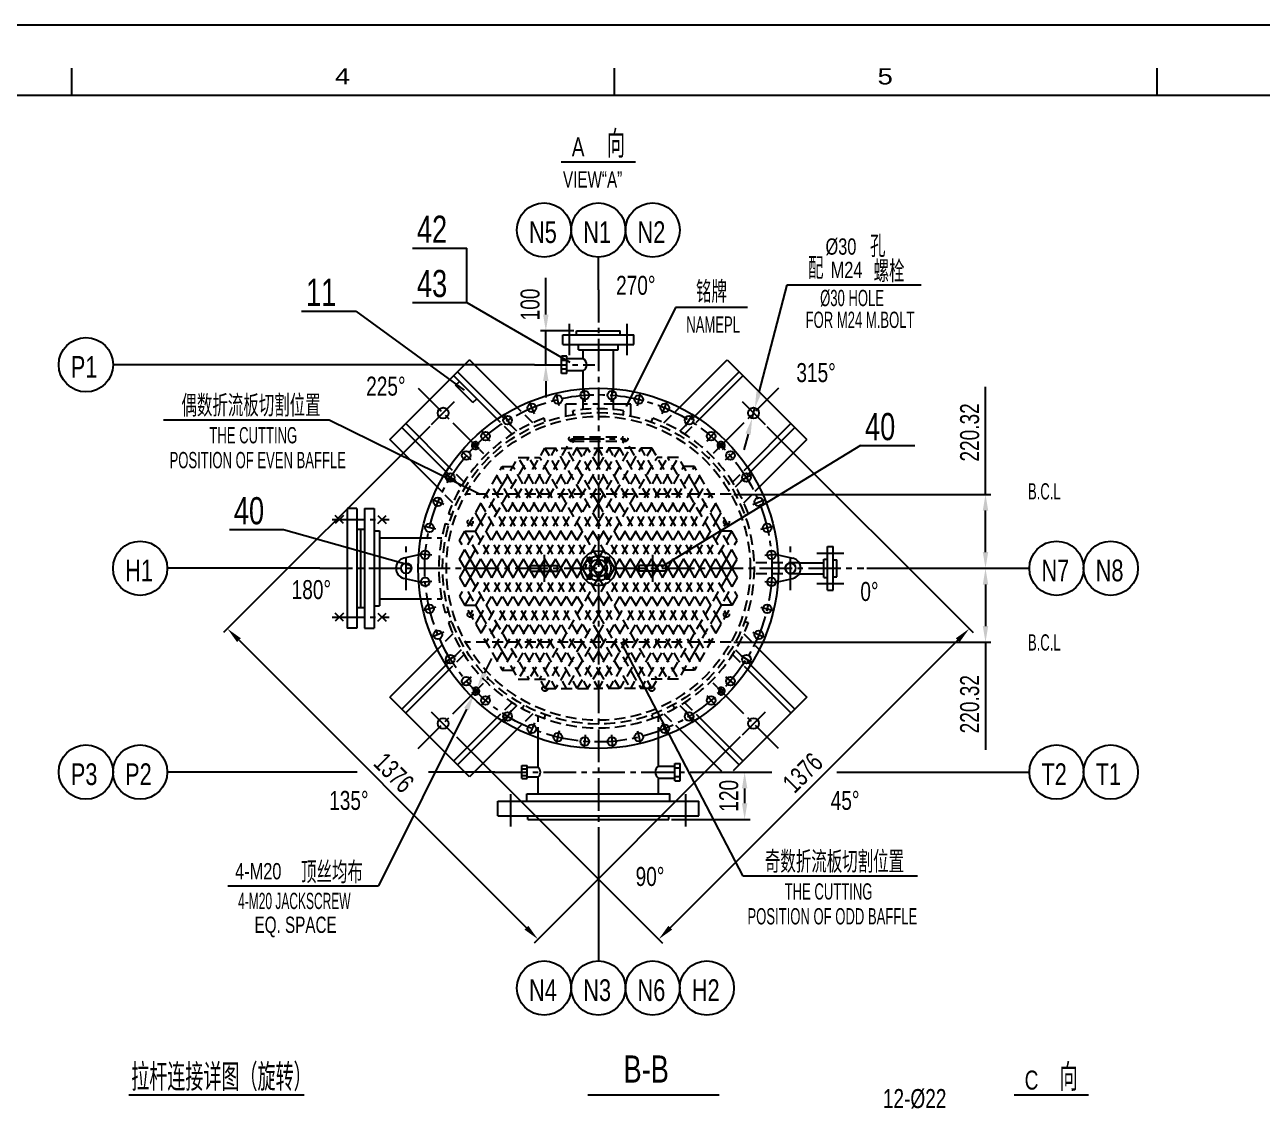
# Model space of a CAD drawing. Extents: x 0 to 840, y 0 to 594.
# Drawn here: x 318.3 to 546.4, y 395.3 to 594 of the extents above; entities that cross this region are included whole.
import ezdxf
from ezdxf.enums import TextEntityAlignment as Align

# ---------------------------------------------------------------- set-up
doc = ezdxf.new("R2010")
doc.units = 0
doc.header["$LTSCALE"] = 8
for name, pattern in [('CENTER2', [1.125, 0.75, -0.125, 0.125, -0.125]), ('HIDDEN', [0.375, 0.25, -0.125]), ('PHANTOM2', [1.25, 0.625, -0.125, 0.125, -0.125, 0.125, -0.125])]:
    doc.linetypes.add(name, pattern=pattern)
doc.layers.get('0').update_dxf_attribs({"color": 2, "linetype": 'CONTINUOUS'})
doc.layers.get('DEFPOINTS').update_dxf_attribs({"linetype": 'CONTINUOUS'})
for name, color, linetype in [('2', 1, 'CONTINUOUS'), ('3', 3, 'CENTER2'), ('HID', 4, 'HIDDEN'), ('OT', 1, 'CONTINUOUS'), ('PHAN', 6, 'PHANTOM2'), ('TEXT', 7, 'CONTINUOUS'), ('X4600A1$0$BORDER', 7, 'CONTINUOUS')]:
    doc.layers.add(name, color=color, linetype=linetype)
doc.styles.get("Standard").update_dxf_attribs({"font": 'JDECSTD', "width": 0.75, "bigfont": 'HZDX'})
doc.styles.add('X4600A1$0$STANDARD', font='AUCAD', dxfattribs={"width": 0.8})
doc.dimstyles.new('STANDARD$0', dxfattribs={"dimscale": 0, "dimtxt": 3.5, "dimasz": 3, "dimexe": 1, "dimexo": 0.5, "dimgap": 1, "dimtad": 1, "dimdsep": 46, "dimtxsty": 'Standard', "dimcen": 0, "dimclrd": 7, "dimclre": 7, "dimclrt": 7, "dimadec": 0, "dimazin": 0, "dimtfac": 0.714286, "dimtmove": 0, "dimatfit": 3, "dimfxl": 0, "dimtolj": 1, "dimarcsym": 0})
doc.dimstyles.new('STANDARD$3', dxfattribs={"dimscale": 0, "dimtxt": 3.5, "dimasz": 3, "dimexe": 0.18, "dimexo": 0.0625, "dimgap": 1, "dimtad": 1, "dimtoh": 1, "dimzin": 0, "dimdsep": 46, "dimtxsty": 'Standard', "dimcen": 0, "dimclrd": 7, "dimclre": 7, "dimclrt": 7, "dimadec": 0, "dimazin": 0, "dimtfac": 1, "dimtmove": 0, "dimatfit": 0, "dimfxl": 0, "dimtolj": 1, "dimarcsym": 0})

# ---------------------------------------------------------------- blocks, each defined once
blk = doc.blocks.new('*D99')
at = {"layer": 'DEFPOINTS', "color": 0}
for p in [(454.76, 520.32), (397.56, 463.12), (435.18, 425.5)]:
    blk.add_point(p, dxfattribs=at)
at = {"layer": 'TEXT', "color": 7, "lineweight": -2}
for p, q in [((455.12, 519.97), (493.09, 482)), ((490.26, 480.58), (437.3, 427.62)), ((397.91, 462.76), (435.88, 424.79))]:
    blk.add_line(p, q, dxfattribs=at)
at = {"layer": 'TEXT', "color": 7}
for points in [[(489.91, 480.94), (490.61, 480.23), (492.38, 482.7)], [(436.95, 427.97), (437.65, 427.27), (435.18, 425.5)]]:
    blk.add_solid(points, dxfattribs=at)
at = {"layer": 'TEXT', "color": 7, "insert": (461.72, 456.16), "char_height": 3.5, "attachment_point": 5, "rotation": 45}
blk.add_mtext('\\A1;1376', dxfattribs=at)
blk = doc.blocks.new('*D100')
at = {"layer": 'DEFPOINTS', "color": 0}
for p in [(393.32, 520.32), (450.52, 463.12), (412.9, 425.5)]:
    blk.add_point(p, dxfattribs=at)
at = {"layer": 'TEXT', "color": 7, "lineweight": -2}
for p, q in [((392.96, 519.97), (354.99, 482)), ((357.82, 480.58), (410.78, 427.62)), ((450.17, 462.76), (412.2, 424.79))]:
    blk.add_line(p, q, dxfattribs=at)
at = {"layer": 'TEXT', "color": 7}
for points in [[(358.17, 480.94), (357.47, 480.23), (355.7, 482.7)], [(411.13, 427.97), (410.43, 427.27), (412.9, 425.5)]]:
    blk.add_solid(points, dxfattribs=at)
at = {"layer": 'TEXT', "color": 7, "insert": (386.36, 456.16), "char_height": 3.5, "attachment_point": 5, "rotation": 315}
blk.add_mtext('\\A1;1376', dxfattribs=at)
blk = doc.blocks.new('*D107')
at = {"layer": 'DEFPOINTS', "color": 0}
for p in [(448.5, 507.47), (495.39, 507.47), (472.99, 493.84)]:
    blk.add_point(p, dxfattribs=at)
at = {"layer": 'TEXT', "color": 7, "lineweight": -2}
for p, q in [((495.39, 507.47), (495.39, 527.29)), ((449, 507.47), (496.39, 507.47)), ((495.39, 496.84), (495.39, 504.47)), ((473.49, 493.84), (496.39, 493.84))]:
    blk.add_line(p, q, dxfattribs=at)
at = {"layer": 'TEXT', "color": 7}
for points in [[(494.89, 504.47), (495.89, 504.47), (495.39, 507.47)], [(494.89, 496.84), (495.89, 496.84), (495.39, 493.84)]]:
    blk.add_solid(points, dxfattribs=at)
at = {"layer": 'TEXT', "color": 7, "insert": (492.48, 518.88), "char_height": 3.5, "attachment_point": 5, "rotation": 90}
blk.add_mtext('\\A1;220.32', dxfattribs=at)
blk = doc.blocks.new('*D108')
at = {"layer": 'DEFPOINTS', "color": 0}
for p in [(472.99, 493.84), (448.5, 480.21), (495.39, 480.21)]:
    blk.add_point(p, dxfattribs=at)
at = {"layer": 'TEXT', "color": 7, "lineweight": -2}
for p, q in [((473.49, 493.84), (496.39, 493.84)), ((495.39, 490.84), (495.39, 483.21)), ((449, 480.21), (496.39, 480.21)), ((495.39, 480.21), (495.39, 460.39))]:
    blk.add_line(p, q, dxfattribs=at)
at = {"layer": 'TEXT', "color": 7}
for points in [[(494.89, 490.84), (495.89, 490.84), (495.39, 493.84)], [(494.89, 483.21), (495.89, 483.21), (495.39, 480.21)]]:
    blk.add_solid(points, dxfattribs=at)
at = {"layer": 'TEXT', "color": 7, "insert": (492.48, 468.8), "char_height": 3.5, "attachment_point": 5, "rotation": 90}
blk.add_mtext('\\A1;220.32', dxfattribs=at)
blk = doc.blocks.new('*D109')
at = {"layer": 'DEFPOINTS', "color": 0}
for p in [(444.14, 456.29), (437.04, 447.54), (451, 447.54)]:
    blk.add_point(p, dxfattribs=at)
at = {"layer": 'TEXT', "color": 7, "lineweight": -2}
for p, q in [((444.64, 456.29), (452, 456.29)), ((451, 453.29), (451, 450.54)), ((437.54, 447.54), (452, 447.54))]:
    blk.add_line(p, q, dxfattribs=at)
at = {"layer": 'TEXT', "color": 7}
for points in [[(450.5, 453.29), (451.5, 453.29), (451, 456.29)], [(450.5, 450.54), (451.5, 450.54), (451, 447.54)]]:
    blk.add_solid(points, dxfattribs=at)
at = {"layer": 'TEXT', "color": 7, "insert": (448.09, 451.92), "char_height": 3.5, "attachment_point": 5, "rotation": 90}
blk.add_mtext('\\A1;120', dxfattribs=at)
blk = doc.blocks.new('*D124')
at = {"layer": 'DEFPOINTS', "color": 0}
for p in [(503.2, 381.2), (504.8, 379.69)]:
    blk.add_point(p, dxfattribs=at)
at = {"layer": 'TEXT', "color": 7, "lineweight": -2}
for p, q in [((490.53, 393.15), (475.14, 393.15)), ((501.02, 383.26), (490.53, 393.15)), ((504.8, 379.69), (503.2, 381.2)), ((506.98, 377.63), (509.17, 375.57))]:
    blk.add_line(p, q, dxfattribs=at)
at = {"layer": 'TEXT', "color": 7}
for points in [[(501.36, 383.62), (500.68, 382.9), (503.2, 381.2)], [(507.33, 378), (506.64, 377.27), (504.8, 379.69)]]:
    blk.add_solid(points, dxfattribs=at)
at = {"layer": 'TEXT', "color": 7, "insert": (482.33, 396.07), "char_height": 3.5, "attachment_point": 5}
blk.add_mtext('\\A1;12-%%c22', dxfattribs=at)

msp = doc.modelspace()

# ---------------------------------------------------------------- linework, layer by layer
msp.add_line((0, 594), (840, 594))
at = {"layer": '2'}
for p, q in [((377.048, 503.591), (375.548, 502.092)), ((377.048, 502.092), (375.548, 503.591)), ((383.432, 503.591), (384.931, 502.092)), ((383.432, 502.092), (384.931, 503.591)), ((377.048, 485.591), (375.548, 484.092)), ((377.048, 484.092), (375.548, 485.591)), ((383.432, 485.591), (384.931, 484.092)), ((383.432, 484.092), (384.931, 485.591))]:
    msp.add_line(p, q, dxfattribs=at)
at = {"layer": '3'}
for p, q in [((424.04, 545.142), (424.04, 445.092)), ((418.74, 533.092), (418.74, 538.892)), ((429.34, 533.092), (429.34, 538.892)), ((412.26, 531.342), (423.412, 531.342)), ((390.841, 527.04), (403.746, 514.136)), ((421.623, 524.547), (421.435, 526.939)), ((426.456, 524.547), (426.645, 526.939)), ((457.239, 527.04), (444.334, 514.136)), ((393.316, 520.323), (397.559, 524.566)), ((416.85, 523.791), (416.29, 526.124)), ((431.23, 523.791), (431.79, 526.124)), ((450.521, 524.566), (454.764, 520.323)), ((412.253, 522.297), (411.335, 524.515)), ((435.827, 522.297), (436.745, 524.515)), ((407.947, 520.103), (406.693, 522.149)), ((440.133, 520.103), (441.387, 522.149)), ((404.037, 517.262), (402.478, 519.087)), ((419.121, 517.698), (428.959, 517.698)), ((444.043, 517.262), (445.602, 519.087)), ((400.619, 513.845), (398.794, 515.403)), ((402.139, 515.742), (400.686, 517.196)), ((445.94, 515.742), (447.394, 517.196)), ((447.46, 513.845), (449.285, 515.403)), ((397.779, 509.935), (395.732, 511.189)), ((450.301, 509.935), (452.348, 511.189)), ((395.584, 505.628), (393.367, 506.547)), ((452.495, 505.628), (454.713, 506.547)), ((374.983, 502.842), (385.496, 502.842)), ((394.091, 501.032), (391.757, 501.592)), ((453.989, 501.032), (456.323, 501.592)), ((388.634, 489.833), (388.634, 497.851)), ((459.446, 489.833), (459.446, 497.851)), ((393.335, 496.258), (390.942, 496.447)), ((414.04, 496.342), (414.04, 491.342)), ((422.909, 494.973), (421.777, 496.104)), ((425.171, 494.973), (426.303, 496.104)), ((434.04, 496.342), (434.04, 491.342)), ((454.745, 496.258), (457.138, 496.447)), ((464.29, 496.642), (469.29, 496.642)), ((372.74, 493.842), (472.99, 493.842)), ((422.909, 492.71), (421.777, 491.579)), ((425.171, 492.71), (426.303, 491.579)), ((393.335, 491.425), (390.942, 491.237)), ((454.745, 491.425), (457.138, 491.237)), ((464.29, 491.042), (469.29, 491.042)), ((394.091, 486.652), (391.757, 486.091)), ((453.989, 486.652), (456.323, 486.091)), ((374.983, 484.842), (385.496, 484.842)), ((395.584, 482.055), (393.367, 481.137)), ((452.495, 482.055), (454.713, 481.137)), ((397.779, 477.749), (395.732, 476.495)), ((450.301, 477.749), (452.348, 476.495)), ((390.841, 460.643), (403.746, 473.548)), ((400.619, 473.839), (398.794, 472.28)), ((457.239, 460.643), (444.334, 473.548)), ((447.46, 473.839), (449.285, 472.28)), ((402.139, 471.941), (400.686, 470.487)), ((404.037, 470.421), (402.478, 468.596)), ((444.043, 470.421), (445.602, 468.596)), ((445.94, 471.941), (447.394, 470.487)), ((407.947, 467.58), (406.693, 465.534)), ((440.133, 467.58), (441.387, 465.534)), ((397.559, 463.118), (393.316, 467.361)), ((412.253, 465.386), (411.335, 463.169)), ((435.827, 465.386), (436.745, 463.169)), ((454.764, 467.361), (450.521, 463.118)), ((416.85, 463.893), (416.29, 461.559)), ((421.623, 463.137), (421.435, 460.744)), ((426.456, 463.137), (426.645, 460.744)), ((431.23, 463.893), (431.79, 461.559)), ((404.94, 456.292), (444.14, 456.292)), ((407.94, 446.242), (407.94, 452.942)), ((440.14, 446.242), (440.14, 452.942))]:
    msp.add_line(p, q, dxfattribs=at)
for radius in [32, 2.3]:
    msp.add_circle((424.04, 493.842), radius, dxfattribs=at)
at = {"layer": 'HID'}
for p, q in [((421.26, 523.11), (421.26, 526.925)), ((426.82, 523.11), (426.82, 526.925)), ((411.949, 520.64), (409.099, 523.49)), ((419.469, 522.175), (419.358, 522.867)), ((428.61, 522.175), (428.722, 522.867)), ((436.131, 520.64), (438.98, 523.49)), ((408.146, 518.575), (405.403, 521.317)), ((409.019, 519.115), (406.257, 521.878)), ((414.266, 520.826), (414.027, 521.484)), ((433.814, 520.826), (434.053, 521.484)), ((439.06, 519.115), (441.823, 521.878)), ((439.934, 518.575), (442.677, 521.317)), ((405.347, 493.842), (419.121, 517.698)), ((424.04, 509.178), (419.121, 517.698)), ((419.421, 518.098), (428.659, 518.098)), ((424.04, 509.178), (428.959, 517.698)), ((442.732, 493.842), (428.959, 517.698)), ((401.412, 493.842), (414.202, 515.994)), ((403.38, 493.842), (416.169, 515.994)), ((407.315, 493.842), (420.105, 515.994)), ((409.283, 493.842), (422.072, 515.994)), ((411.25, 493.842), (424.04, 515.994)), ((414.202, 515.994), (424.04, 515.994)), ((424.04, 498.954), (414.202, 515.994)), ((424.04, 502.362), (416.169, 515.994)), ((424.04, 505.77), (418.137, 515.994)), ((419.421, 517.298), (428.659, 517.298)), ((424.04, 512.586), (422.072, 515.994)), ((424.04, 505.77), (429.943, 515.994)), ((424.04, 498.954), (433.878, 515.994)), ((424.04, 502.362), (431.91, 515.994)), ((436.829, 493.842), (424.04, 515.994)), ((433.878, 515.994), (424.04, 515.994)), ((424.04, 512.586), (426.008, 515.994)), ((438.797, 493.842), (426.008, 515.994)), ((440.765, 493.842), (427.975, 515.994)), ((444.7, 493.842), (431.91, 515.994)), ((446.668, 493.842), (433.878, 515.994)), ((400.428, 495.546), (411.25, 514.29)), ((406.331, 509.178), (409.283, 514.29)), ((421.088, 493.842), (409.283, 514.29)), ((409.283, 514.29), (413.218, 514.29)), ((423.056, 493.842), (411.25, 514.29)), ((424.04, 495.546), (413.218, 514.29)), ((424.04, 495.546), (434.862, 514.29)), ((425.024, 493.842), (436.829, 514.29)), ((426.991, 493.842), (438.797, 514.29)), ((438.797, 514.29), (434.862, 514.29)), ((447.651, 495.546), (436.829, 514.29)), ((441.749, 509.178), (438.797, 514.29)), ((398.766, 508.862), (396.004, 511.625)), ((399.307, 509.736), (396.564, 512.479)), ((398.461, 498.954), (406.331, 512.586)), ((415.186, 493.842), (405.347, 510.882)), ((417.153, 493.842), (406.331, 512.586)), ((406.331, 512.586), (408.299, 512.586)), ((419.121, 493.842), (408.299, 512.586)), ((413.218, 493.842), (424.04, 512.586)), ((434.862, 493.842), (424.04, 512.586)), ((428.959, 493.842), (439.781, 512.586)), ((430.927, 493.842), (441.749, 512.586)), ((432.894, 493.842), (442.732, 510.882)), ((441.749, 512.586), (439.781, 512.586)), ((449.619, 498.954), (441.749, 512.586)), ((448.773, 509.736), (451.516, 512.479)), ((449.313, 508.862), (452.076, 511.625)), ((397.241, 505.933), (394.392, 508.782)), ((402.396, 502.362), (406.331, 509.178)), ((413.218, 493.842), (404.364, 509.178)), ((415.186, 493.842), (424.04, 509.178)), ((432.894, 493.842), (424.04, 509.178)), ((434.862, 493.842), (443.716, 509.178)), ((445.684, 502.362), (441.749, 509.178)), ((450.839, 505.933), (453.688, 508.782)), ((448.497, 507.474), (399.582, 507.474)), ((411.25, 493.842), (403.38, 507.474)), ((436.829, 493.842), (444.7, 507.474)), ((402.396, 502.362), (401.412, 504.066)), ((409.283, 493.842), (402.396, 505.77)), ((417.153, 493.842), (424.04, 505.77)), ((430.927, 493.842), (424.04, 505.77)), ((438.797, 493.842), (445.684, 505.77)), ((445.684, 502.362), (446.668, 504.066)), ((396.486, 501.871), (395.814, 502.067)), ((397.056, 503.616), (396.397, 503.855)), ((398.461, 495.546), (402.396, 502.362)), ((405.347, 493.842), (400.428, 502.362)), ((407.315, 493.842), (402.396, 502.362)), ((419.121, 493.842), (424.04, 502.362)), ((428.959, 493.842), (424.04, 502.362)), ((440.765, 493.842), (445.684, 502.362)), ((442.732, 493.842), (447.651, 502.362)), ((449.619, 495.546), (445.684, 502.362)), ((451.024, 503.616), (451.682, 503.855)), ((391.317, 499.452), (395.18, 499.452)), ((403.38, 493.842), (399.445, 500.658)), ((399.445, 500.658), (401.412, 500.658)), ((444.7, 493.842), (448.635, 500.658)), ((448.635, 500.658), (446.668, 500.658)), ((400.428, 495.546), (398.461, 498.954)), ((421.088, 493.842), (424.04, 498.954)), ((426.991, 493.842), (424.04, 498.954)), ((447.651, 495.546), (449.619, 498.954)), ((399.445, 493.842), (398.461, 495.546)), ((399.445, 493.842), (400.428, 495.546)), ((401.412, 493.842), (400.428, 495.546)), ((423.056, 493.842), (424.04, 495.546)), ((425.024, 493.842), (424.04, 495.546)), ((446.668, 493.842), (447.651, 495.546)), ((448.635, 493.842), (447.651, 495.546)), ((448.635, 493.842), (449.619, 495.546)), ((399.445, 493.842), (398.461, 492.138)), ((399.445, 493.842), (400.428, 492.138)), ((403.38, 493.842), (399.445, 487.026)), ((405.347, 493.842), (400.428, 485.322)), ((401.412, 493.842), (400.428, 492.138)), ((401.412, 493.842), (414.202, 471.69)), ((407.315, 493.842), (402.396, 485.322)), ((409.283, 493.842), (402.396, 481.914)), ((411.25, 493.842), (403.38, 480.21)), ((403.38, 493.842), (416.169, 471.69)), ((413.218, 493.842), (404.364, 478.506)), ((405.347, 493.842), (418.137, 471.69)), ((415.186, 493.842), (405.347, 476.802)), ((417.153, 493.842), (406.331, 475.098)), ((407.315, 493.842), (420.105, 471.69)), ((419.121, 493.842), (408.299, 475.098)), ((421.088, 493.842), (409.283, 473.394)), ((409.283, 493.842), (422.072, 471.69)), ((423.056, 493.842), (411.25, 473.394)), ((411.25, 493.842), (424.04, 471.69)), ((413.218, 493.842), (424.04, 475.098)), ((415.186, 493.842), (424.04, 478.506)), ((417.153, 493.842), (424.04, 481.914)), ((419.121, 493.842), (424.04, 485.322)), ((421.088, 493.842), (424.04, 488.73)), ((423.056, 493.842), (424.04, 492.138)), ((428.959, 493.842), (424.04, 485.322)), ((432.894, 493.842), (424.04, 478.506)), ((430.927, 493.842), (424.04, 481.914)), ((436.829, 493.842), (424.04, 471.69)), ((434.862, 493.842), (424.04, 475.098)), ((425.024, 493.842), (424.04, 492.138)), ((426.991, 493.842), (424.04, 488.73)), ((425.024, 493.842), (436.829, 473.394)), ((438.797, 493.842), (426.008, 471.69)), ((426.991, 493.842), (438.797, 473.394)), ((440.765, 493.842), (427.975, 471.69)), ((428.959, 493.842), (439.781, 475.098)), ((442.732, 493.842), (429.943, 471.69)), ((430.927, 493.842), (441.749, 475.098)), ((444.7, 493.842), (431.91, 471.69)), ((432.894, 493.842), (442.732, 476.802)), ((446.668, 493.842), (433.878, 471.69)), ((434.862, 493.842), (443.716, 478.506)), ((436.829, 493.842), (444.7, 480.21)), ((438.797, 493.842), (445.684, 481.914)), ((440.765, 493.842), (445.684, 485.322)), ((442.732, 493.842), (447.651, 485.322)), ((444.7, 493.842), (448.635, 487.026)), ((446.668, 493.842), (447.651, 492.138)), ((448.635, 493.842), (447.651, 492.138)), ((448.635, 493.842), (449.619, 492.138)), ((461.061, 494.842), (452.022, 494.842)), ((461.061, 492.842), (452.022, 492.842)), ((398.461, 492.138), (402.396, 485.322)), ((400.428, 492.138), (398.461, 488.73)), ((400.428, 492.138), (411.25, 473.394)), ((424.04, 492.138), (413.218, 473.394)), ((424.04, 492.138), (434.862, 473.394)), ((447.651, 492.138), (436.829, 473.394)), ((449.619, 492.138), (445.684, 485.322)), ((447.651, 492.138), (449.619, 488.73)), ((391.317, 488.232), (395.18, 488.232)), ((398.461, 488.73), (406.331, 475.098)), ((424.04, 488.73), (414.202, 471.69)), ((424.04, 488.73), (433.878, 471.69)), ((449.619, 488.73), (441.749, 475.098)), ((396.486, 485.812), (395.814, 485.616)), ((399.445, 487.026), (401.412, 487.026)), ((448.635, 487.026), (446.668, 487.026)), ((397.056, 484.067), (396.397, 483.829)), ((402.396, 485.322), (401.412, 483.618)), ((402.396, 485.322), (406.331, 478.506)), ((424.04, 485.322), (416.169, 471.69)), ((424.04, 485.322), (431.91, 471.69)), ((445.684, 485.322), (441.749, 478.506)), ((445.684, 485.322), (446.668, 483.618)), ((451.024, 484.067), (451.682, 483.829)), ((397.241, 481.751), (394.392, 478.901)), ((424.04, 481.914), (418.137, 471.69)), ((424.04, 481.914), (429.943, 471.69)), ((450.839, 481.751), (453.688, 478.901)), ((448.497, 480.21), (399.582, 480.21)), ((398.766, 478.821), (396.004, 476.059)), ((399.307, 477.947), (396.564, 475.205)), ((406.331, 478.506), (409.283, 473.394)), ((424.04, 478.506), (420.105, 471.69)), ((424.04, 478.506), (427.975, 471.69)), ((441.749, 478.506), (438.797, 473.394)), ((448.773, 477.947), (451.516, 475.205)), ((449.313, 478.821), (452.076, 476.059)), ((406.331, 475.098), (408.299, 475.098)), ((424.04, 475.098), (422.072, 471.69)), ((424.04, 475.098), (426.008, 471.69)), ((441.749, 475.098), (439.781, 475.098)), ((409.283, 473.394), (415.186, 473.394)), ((438.797, 473.394), (432.894, 473.394)), ((414.202, 471.69), (424.04, 471.69)), ((433.878, 471.69), (424.04, 471.69)), ((408.146, 469.109), (405.403, 466.366)), ((409.019, 468.568), (406.257, 465.806)), ((410.323, 468.632), (409.988, 468.017)), ((437.757, 468.632), (438.092, 468.017)), ((439.06, 468.568), (441.823, 465.806)), ((439.934, 469.109), (442.677, 466.366)), ((411.949, 467.043), (409.099, 464.193)), ((412.94, 462.552), (412.94, 466.618)), ((414.266, 466.857), (414.027, 466.199)), ((433.814, 466.857), (434.053, 466.199)), ((435.14, 462.552), (435.14, 466.618)), ((436.131, 467.043), (438.98, 464.193))]:
    msp.add_line(p, q, dxfattribs=at)
for centre, radius in [((424.04, 493.842), 28.7), ((424.04, 493.842), 28), ((419.121, 517.698), 0.5), ((428.959, 517.698), 0.5), ((400.428, 502.362), 0.5), ((447.651, 502.362), 0.5), ((400.428, 485.322), 0.5), ((447.651, 485.322), 0.5), ((414.202, 471.69), 0.5), ((433.878, 471.69), 0.5)]:
    msp.add_circle(centre, radius, dxfattribs=at)
for start, end in [(80.8366, 99.1634), (109.91163, 160.08837), (19.91163, 70.08837), (163.75311, 196.24689), (199.91163, 289.91163), (289.91163, 340.08837)]:
    msp.add_arc((424.04, 493.842), 29.4, start, end, dxfattribs=at)
at = {"layer": 'OT'}
for p, q in [((29, 581), (825, 581)), ((417.191, 568.738), (430.889, 568.738)), ((389.782, 552.847), (399.782, 552.847)), ((458.819, 546.103), (483.531, 546.103)), ((389.782, 542.847), (399.782, 542.847)), ((369.351, 541.216), (379.351, 541.216)), ((451.542, 541.898), (438.287, 541.898)), ((417.47, 536.892), (430.61, 536.892)), ((417.47, 535.092), (417.47, 536.892)), ((420.04, 537.592), (428.04, 537.592)), ((420.04, 536.892), (420.04, 537.592)), ((428.04, 536.892), (428.04, 537.592)), ((430.61, 535.092), (430.61, 536.892)), ((417.47, 535.092), (430.61, 535.092)), ((420.36, 534.092), (420.36, 535.092)), ((420.36, 534.092), (427.72, 534.092)), ((421.26, 532.442), (421.26, 534.092)), ((426.82, 526.925), (426.82, 534.092)), ((427.72, 534.092), (427.72, 535.092)), ((385.609, 517.565), (400.316, 532.273)), ((409.099, 523.49), (400.316, 532.273)), ((417.26, 529.742), (417.26, 532.942)), ((418.26, 532.942), (417.26, 532.942)), ((418.26, 532.142), (417.26, 532.142)), ((418.26, 529.742), (418.26, 532.942)), ((421.26, 532.442), (418.26, 532.442)), ((438.98, 523.49), (447.763, 532.273)), ((447.763, 532.273), (462.471, 517.565)), ((405.403, 521.317), (397.382, 529.338)), ((398.089, 530.046), (406.257, 521.878)), ((418.26, 530.542), (417.26, 530.542)), ((418.26, 529.742), (417.26, 529.742)), ((421.26, 530.242), (418.26, 530.242)), ((421.26, 526.925), (421.26, 530.242)), ((449.991, 530.046), (441.823, 521.878)), ((442.677, 521.317), (450.698, 529.338)), ((397.736, 527.571), (398.443, 528.278)), ((400.918, 524.389), (397.736, 527.571)), ((400.918, 524.389), (401.625, 525.096)), ((343.894, 521.178), (374.408, 521.178)), ((396.564, 512.479), (388.543, 520.5)), ((451.516, 512.479), (459.537, 520.5)), ((387.836, 519.793), (396.004, 511.625)), ((460.244, 519.793), (452.076, 511.625)), ((394.392, 508.782), (385.609, 517.565)), ((453.688, 508.782), (462.471, 517.565)), ((472.359, 516.477), (482.359, 516.477)), ((377.74, 504.842), (377.74, 482.842)), ((379.54, 504.842), (377.74, 504.842)), ((379.54, 504.842), (379.54, 482.842)), ((380.94, 504.842), (380.94, 482.842)), ((380.94, 504.842), (382.74, 504.842)), ((382.74, 504.842), (382.74, 482.842)), ((356.05, 500.979), (366.05, 500.979)), ((379.54, 501.042), (380.94, 501.042)), ((380.24, 501.042), (380.24, 486.642)), ((382.74, 500.742), (383.74, 500.742)), ((383.74, 500.742), (383.74, 486.942)), ((383.74, 499.452), (391.317, 499.452)), ((466.29, 489.842), (466.29, 497.842)), ((466.29, 497.842), (467.29, 497.842)), ((467.29, 489.842), (467.29, 497.842)), ((390.934, 496.342), (388.194, 495.69)), ((457.146, 496.342), (459.885, 495.69)), ((465.59, 495.542), (466.29, 495.542)), ((465.59, 492.142), (465.59, 495.542)), ((467.29, 495.432), (467.99, 495.432)), ((467.99, 492.252), (467.99, 495.432)), ((411.54, 493.342), (411.54, 494.342)), ((411.54, 494.342), (416.54, 494.342)), ((411.54, 493.342), (416.54, 493.342)), ((416.54, 493.342), (416.54, 494.342)), ((436.54, 494.342), (431.54, 494.342)), ((431.54, 493.342), (431.54, 494.342)), ((436.54, 493.342), (431.54, 493.342)), ((436.54, 493.342), (436.54, 494.342)), ((461.061, 494.842), (465.59, 494.842)), ((461.061, 492.842), (465.59, 492.842)), ((390.934, 491.342), (388.194, 491.993)), ((457.146, 491.342), (459.885, 491.993)), ((465.59, 492.142), (466.29, 492.142)), ((467.29, 492.252), (467.99, 492.252)), ((383.74, 488.232), (391.317, 488.232)), ((466.29, 489.842), (467.29, 489.842)), ((379.54, 486.642), (380.94, 486.642)), ((382.74, 486.942), (383.74, 486.942)), ((379.54, 482.842), (377.74, 482.842)), ((380.94, 482.842), (382.74, 482.842)), ((394.392, 478.901), (385.609, 470.118)), ((453.688, 478.901), (462.471, 470.118)), ((387.836, 467.891), (396.004, 476.059)), ((396.564, 475.205), (388.543, 467.184)), ((451.516, 475.205), (459.537, 467.184)), ((460.244, 467.891), (452.076, 476.059)), ((400.316, 455.41), (385.609, 470.118)), ((462.471, 470.118), (448.904, 456.551)), ((405.403, 466.366), (397.382, 458.345)), ((398.089, 457.638), (406.257, 465.806)), ((449.991, 457.638), (441.823, 465.806)), ((442.677, 466.366), (450.698, 458.345)), ((409.099, 464.193), (400.316, 455.41)), ((438.98, 464.193), (446.715, 456.459)), ((412.94, 457.192), (412.94, 462.552)), ((435.14, 457.392), (435.14, 462.552)), ((409.94, 455.092), (409.94, 457.492)), ((409.94, 457.492), (410.94, 457.492)), ((409.94, 456.892), (410.94, 456.892)), ((410.94, 455.092), (410.94, 457.492)), ((410.94, 457.192), (412.94, 457.192)), ((435.14, 457.392), (438.14, 457.392)), ((438.14, 454.692), (438.14, 457.892)), ((438.14, 457.892), (439.14, 457.892)), ((438.14, 457.092), (439.14, 457.092)), ((439.14, 454.692), (439.14, 457.892)), ((409.94, 455.692), (410.94, 455.692)), ((409.94, 455.092), (410.94, 455.092)), ((410.94, 455.392), (412.94, 455.392)), ((412.94, 452.292), (412.94, 455.392)), ((435.14, 452.292), (435.14, 455.192)), ((435.14, 455.192), (438.14, 455.192)), ((438.14, 455.492), (439.14, 455.492)), ((438.14, 454.692), (439.14, 454.692)), ((410.84, 452.292), (437.24, 452.292)), ((410.84, 450.942), (410.84, 452.292)), ((437.24, 450.942), (437.24, 452.292)), ((405.54, 450.942), (442.54, 450.942)), ((405.54, 448.242), (405.54, 450.942)), ((442.54, 448.242), (442.54, 450.942)), ((405.54, 448.242), (442.54, 448.242)), ((411.04, 447.542), (411.04, 448.242)), ((411.04, 447.542), (437.04, 447.542)), ((437.04, 447.542), (437.04, 448.242)), ((482.878, 437.11), (450.706, 437.11)), ((355.744, 435.353), (383.536, 435.353)), ((337.527, 396.797), (369.811, 396.797)), ((422.087, 396.797), (446.289, 396.797)), ((500.647, 396.797), (514.344, 396.797))]:
    msp.add_line(p, q, dxfattribs=at)
for centre, radius in [((424.04, 493.842), 33.2), ((416.57, 524.958), 0.8), ((421.529, 525.743), 0.8), ((426.551, 525.743), 0.8), ((431.51, 524.958), 0.8), ((395.437, 522.444), 1), ((411.794, 523.406), 0.8), ((436.286, 523.406), 0.8), ((452.642, 522.444), 1), ((407.32, 521.126), 0.8), ((440.76, 521.126), 0.8), ((403.258, 518.175), 0.8), ((444.822, 518.175), 0.8), ((399.707, 514.624), 0.8), ((401.412, 516.469), 0.36), ((446.667, 516.469), 0.36), ((448.373, 514.624), 0.8), ((396.755, 510.562), 0.8), ((451.324, 510.562), 0.8), ((394.476, 506.088), 0.8), ((453.604, 506.088), 0.8), ((392.924, 501.312), 0.8), ((455.156, 501.312), 0.8), ((392.139, 496.352), 0.8), ((424.04, 493.842), 3.2), ((422.414, 495.468), 0.4), ((424.04, 493.842), 1.6), ((425.666, 495.468), 0.4), ((455.941, 496.352), 0.8), ((388.634, 493.842), 0.95), ((422.414, 492.215), 0.4), ((424.04, 493.842), 0.8), ((425.666, 492.215), 0.4), ((459.446, 493.842), 0.95), ((392.139, 491.331), 0.8), ((455.941, 491.331), 0.8), ((392.924, 486.371), 0.8), ((455.156, 486.371), 0.8), ((394.476, 481.596), 0.8), ((453.604, 481.596), 0.8), ((396.755, 477.122), 0.8), ((451.324, 477.122), 0.8), ((399.707, 473.059), 0.8), ((448.373, 473.059), 0.8), ((401.412, 471.214), 0.36), ((403.258, 469.509), 0.8), ((444.822, 469.509), 0.8), ((446.667, 471.214), 0.36), ((395.437, 465.239), 1), ((407.32, 466.557), 0.8), ((440.76, 466.557), 0.8), ((452.642, 465.239), 1), ((411.794, 464.278), 0.8), ((416.57, 462.726), 0.8), ((431.51, 462.726), 0.8), ((436.286, 464.278), 0.8), ((421.529, 461.94), 0.8), ((426.551, 461.94), 0.8)]:
    msp.add_circle(centre, radius, dxfattribs=at)
for centre, radius, start, end in [((420.613, 531.342), 1.276, 300.46954, 59.53046), ((388.634, 493.842), 1.9, 103.37726, 256.62274), ((459.446, 493.842), 1.9, 283.37726, 76.62274), ((412.197, 456.292), 1.167, 309.52032, 50.47968), ((435.787, 456.292), 1.276, 120.46954, 239.53046)]:
    msp.add_arc(centre, radius, start, end, dxfattribs=at)
at = {"layer": 'PHAN'}
for p, q in [((418.04, 521.908), (418.04, 524.06)), ((430.04, 524.06), (418.04, 524.06)), ((430.04, 521.908), (430.04, 524.06))]:
    msp.add_line(p, q, dxfattribs=at)
at = {"layer": 'TEXT'}
for p, q in [((399.782, 542.847), (399.782, 552.847)), ((424.04, 545.142), (424.04, 551.177)), ((399.782, 542.847), (418.77, 531.824)), ((379.351, 541.216), (399.313, 526.649)), ((438.287, 541.898), (429.157, 523.651)), ((412.26, 531.342), (334.605, 531.342)), ((374.408, 521.178), (402.278, 507.474)), ((472.359, 516.477), (435.625, 494.075)), ((366.05, 500.979), (389.633, 494.337)), ((372.74, 493.842), (344.605, 493.842)), ((496.395, 493.842), (503.474, 493.842)), ((450.706, 437.11), (428.266, 480.21)), ((379.609, 456.292), (344.605, 456.292)), ((404.94, 456.292), (392.769, 456.292)), ((444.14, 456.292), (456.015, 456.292)), ((468.008, 456.292), (503.474, 456.292)), ((424.04, 445.092), (424.04, 421.499))]:
    msp.add_line(p, q, dxfattribs=at)
at = {"layer": 'TEXT', "color": 7}
for p, q in [((414.364, 540.592), (414.364, 547.353)), ((453.653, 526.314), (458.819, 546.103)), ((419.54, 537.592), (413.364, 537.592)), ((414.364, 531.342), (414.364, 537.592)), ((412.76, 531.342), (415.364, 531.342)), ((414.364, 528.342), (414.364, 525.342)), ((452.39, 521.477), (452.895, 523.412)), ((451.632, 518.574), (450.874, 515.671)), ((403.063, 474.526), (404.402, 477.211)), ((399.762, 467.903), (383.536, 435.353))]:
    msp.add_line(p, q, dxfattribs=at)
at = {"layer": 'TEXT'}
for centre in [(414.04, 556.177), (424.04, 556.177), (434.04, 556.177), (329.605, 531.342), (339.605, 493.842), (508.474, 493.842), (518.474, 493.842), (329.605, 456.292), (339.605, 456.292), (508.474, 456.292), (518.474, 456.292), (414.04, 416.499), (424.04, 416.499), (434.04, 416.499), (444.04, 416.499)]:
    msp.add_circle(centre, 5, dxfattribs=at)
for centre, start, end in [((401.412, 516.469), 16.30916, 336.84324), ((446.667, 516.469), 286.30916, 246.84324), ((401.412, 471.214), 196.30916, 156.84324), ((446.667, 471.214), 196.30916, 156.84324)]:
    msp.add_arc(centre, 0.7, start, end, dxfattribs=at)
at = {"layer": 'TEXT', "color": 7}
for points in [[(413.864, 540.592), (414.864, 540.592), (414.364, 537.592)], [(413.864, 528.342), (414.864, 528.342), (414.364, 531.342)], [(453.169, 526.441), (454.137, 526.188), (452.895, 523.412)], [(451.148, 518.7), (452.116, 518.448), (452.39, 521.477)], [(402.616, 474.749), (403.511, 474.303), (401.725, 471.841)], [(399.314, 468.126), (400.209, 467.68), (401.1, 470.588)]]:
    msp.add_solid(points, dxfattribs=at)
at = {"layer": 'X4600A1$0$BORDER', "color": 3}
for p, q in [((327, 581), (327, 586)), ((427, 581), (427, 586)), ((527, 581), (527, 586))]:
    msp.add_line(p, q, dxfattribs=at)

# ---------------------------------------------------------------- texts
for s, height, width, p in [('向', 5, 0.7, (425.608, 569.497)), ('A', 3.5, 0.75, (419.147, 569.731)), ('VIEW“A”', 3, 0.7, (417.524, 563.988)), ('B-B', 5, 0.75, (428.68, 399.077)), ('拉杆连接详图（旋转）', 5, 0.7, (337.958, 397.555)), ('向', 5, 0.7, (509.063, 397.555)), ('C', 3.5, 0.75, (502.603, 397.789))]:
    msp.add_text(s, height=height, dxfattribs=dict(width=width)).set_placement(p)
at = {"color": 7, "width": 0.75}
for s, height, p in [('42', 5, (390.605, 553.823)), ('N5', 4, (411.26, 553.785)), ('N1', 4, (421.26, 553.785)), ('N2', 4, (431.26, 553.785)), ('43', 5, (390.605, 543.823)), ('11', 5, (370.174, 542.192)), ('P1', 4, (326.826, 528.95)), ('40', 5, (473.182, 517.453)), ('40', 5, (356.873, 501.955)), ('H1', 4, (336.826, 491.45)), ('N7', 4, (505.695, 491.45)), ('N8', 4, (515.695, 491.45)), ('P3', 4, (326.826, 453.9)), ('P2', 4, (336.826, 453.9)), ('T2', 4, (505.695, 453.9)), ('T1', 4, (515.695, 453.9)), ('N4', 4, (411.26, 414.108)), ('N3', 4, (421.26, 414.108)), ('N6', 4, (431.26, 414.108)), ('H2', 4, (441.26, 414.108))]:
    msp.add_text(s, height=height, dxfattribs=at).set_placement(p)
for s, height, width, p in [('%%c30', 3, 0.75, (468.749, 553.138)), ('孔', 4, 0.75, (475.52, 553.335)), ('配', 4, 0.75, (464.11, 549.25)), ('M24', 3, 0.75, (469.782, 548.84)), ('螺栓', 4, 0.75, (477.611, 548.761)), ('铭牌', 4, 0.75, (444.893, 544.979)), ('%%C30 HOLE', 3, 0.6, (470.801, 543.656)), ('FOR M24 M.BOLT', 3, 0.6, (472.272, 539.634)), ('NAMEPL', 3, 0.6, (445.2, 538.765)), ('偶数折流板切割位置', 4, 0.75, (360.036, 524.019)), ('THE CUTTING ', 3, 0.6, (360.788, 518.364)), ('POSITION OF EVEN BAFFLE', 3, 0.6, (361.274, 513.787)), ('奇数折流板切割位置', 4, 0.75, (467.555, 439.951)), ('THE CUTTING ', 3, 0.6, (466.803, 434.297)), ('POSITION OF ODD BAFFLE', 3, 0.6, (467.17, 429.719))]:
    msp.add_text(s, height=height, dxfattribs=dict(width=width)).set_placement(p, align=Align.MIDDLE)
at = {"color": 7}
for s, height, width, p in [('270%%d', 3.5, 0.75, (430.947, 545.991)), ('315%%d', 3.5, 0.75, (464.167, 529.909)), ('225%%d', 3.5, 0.75, (384.888, 527.412)), ('B.C.L', 3, 0.6, (506.226, 508.025)), ('180%%d', 3.5, 0.75, (371.154, 489.919)), ('0%%d', 3.5, 0.75, (474.004, 489.574)), ('B.C.L', 3, 0.6, (506.226, 480.182)), ('135%%d', 3.5, 0.75, (378.068, 451.075)), ('45%%d', 3.5, 0.75, (469.514, 451.075)), ('顶丝均布', 4, 0.75, (374.947, 438.011)), ('90%%d', 3.5, 0.75, (433.564, 437.058)), ('4-M20 JACKSCREW', 3, 0.55, (368.019, 432.55)), ('EQ. SPACE', 3, 0.7, (368.251, 427.767))]:
    msp.add_text(s, height=height, dxfattribs=dict(at, width=width)).set_placement(p, align=Align.MIDDLE)
at = {"layer": 'TEXT', "color": 7, "width": 0.75}
msp.add_text('100', height=3.5, rotation=90, dxfattribs=at).set_placement((413.198, 539.529))
at = {"layer": 'TEXT', "color": 7, "insert": (361.37, 438.008), "char_height": 3, "attachment_point": 5}
msp.add_mtext('4-M20', dxfattribs=at)
at = {"layer": 'X4600A1$0$BORDER', "color": 3, "style": 'X4600A1$0$STANDARD', "oblique": 0.00002, "width": 1.16}
for s, p, p2 in [('4', (375.5, 583), (378.306, 583)), ('5', (475.5, 583), (478.306, 583))]:
    msp.add_text(s, height=3, dxfattribs=at).set_placement(p, p2, align=Align.FIT)

# ---------------------------------------------------------------- dimensions: what is measured, and where the dimension line sits
at = {"layer": 'TEXT'}
for base, p1, p2, angle, text, picture, middle in [((495.395, 507.474), (472.99, 493.842), (448.497, 507.474), 90, '220.32', '*D107', (492.479, 518.883)), ((495.395, 480.21), (472.99, 493.842), (448.497, 480.21), 270, '220.32', '*D108', (492.479, 468.8)), ((451.001, 447.542), (444.14, 456.292), (437.04, 447.542), 90, '120', '*D109', (448.085, 451.917))]:
    dim = msp.add_linear_dim(base=base, p1=p1, p2=p2, angle=angle, text=text, dimstyle='STANDARD$0', override={"dimscale": 1}, dxfattribs=at)
    dim.commit()
    dim.dimension.update_dxf_attribs({"geometry": picture, "text_midpoint": middle})
for p1, p2, distance, picture, middle in [((393.316, 520.323), (450.521, 463.118), -53.201, '*D100', (386.361, 456.163)), ((454.764, 520.323), (397.559, 463.118), 53.201, '*D99', (461.718, 456.163))]:
    dim = msp.add_aligned_dim(p1=p1, p2=p2, distance=distance, text='1376', dimstyle='STANDARD$0', override={"dimscale": 1}, dxfattribs=at)
    dim.commit()
    dim.dimension.update_dxf_attribs({"geometry": picture, "text_midpoint": middle})
dim = msp.add_diameter_dim_2p(p1=(504.802, 379.691), p2=(503.201, 381.201), text='12-%%c22', dimstyle='STANDARD$3', override={"dimscale": 1}, dxfattribs=at)
dim.commit()
dim.dimension.update_dxf_attribs({"geometry": '*D124', "text_midpoint": (482.333, 393.155), "dimtype": 163})

doc.saveas('drawing.dxf')
